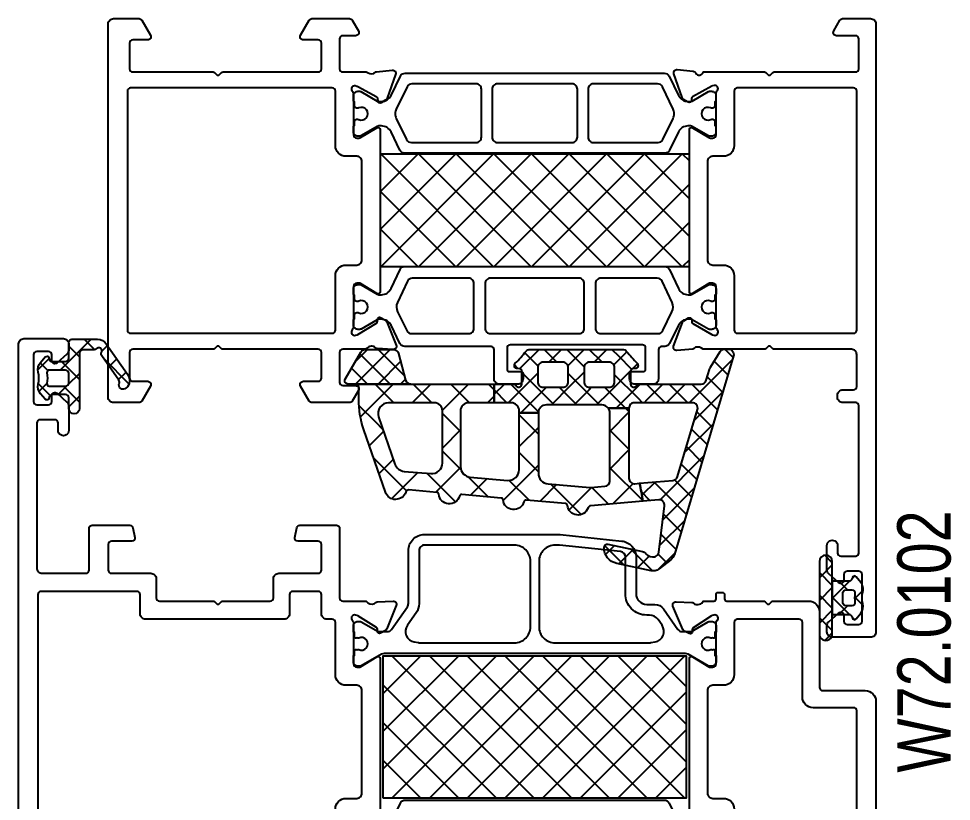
# Model space of a CAD drawing. Header units: millimetres. Extents: x -83618 to -12593, y -3271 to 55593.
# Drawn here: x -24243.6 to -24156.2, y -1790.8 to -1717.4 of the extents above; entities that cross this region are included whole.
import ezdxf
from ezdxf.enums import TextEntityAlignment as Align

# ---------------------------------------------------------------- set-up
doc = ezdxf.new("R2010")
doc.units = ezdxf.units.MM
doc.styles.add('ORGADATA', font='arial.ttf', dxfattribs={"oblique": 1})

# ---------------------------------------------------------------- blocks, each defined once
blk = doc.blocks.new('*U8')
at = {"color": 7, "linetype": 'Continuous'}
for p, q in [((1558.76, 780.030815), (1566.461457, 787.732271)), ((1558.76, 783.566348), (1562.925923, 787.732271)), ((1558.76, 787.101882), (1559.390389, 787.732271)), ((1559.475729, 777.211009), (1569.99699, 787.732271)), ((1559.475729, 787.732271), (1569.99699, 777.211009)), ((1563.011263, 777.211009), (1573.532524, 787.732271)), ((1563.011263, 787.732271), (1573.532524, 777.211009)), ((1566.546797, 777.211009), (1577.068058, 787.732271)), ((1566.546797, 787.732271), (1577.068058, 777.211009)), ((1570.08233, 777.211009), (1580.603592, 787.732271)), ((1570.08233, 787.732271), (1580.603592, 777.211009)), ((1573.617864, 777.211009), (1584.139126, 787.732271)), ((1573.617864, 787.732271), (1584.139126, 777.211009)), ((1577.153398, 777.211009), (1587.67466, 787.732271)), ((1577.153398, 787.732271), (1587.67466, 777.211009)), ((1580.688932, 787.732271), (1587.76, 780.661203)), ((1584.224466, 787.732271), (1587.76, 784.196737)), ((1558.76, 784.912466), (1566.461457, 777.211009)), ((1580.688932, 777.211009), (1587.76, 784.282077)), ((1558.76, 781.376932), (1562.925923, 777.211009)), ((1584.224466, 777.211009), (1587.76, 780.746543)), ((1558.76, 777.841398), (1559.390389, 777.211009)), ((1587.752929, 777.203938), (1587.767071, 777.21808))]:
    blk.add_line(p, q, dxfattribs=at)
blk = doc.blocks.new('ATN-W72-0102', base_point=(1541.26, 764.5))
at = {"color": 1, "linetype": 'Continuous'}
for points in [[(1541.26, 765), (1541.26, 822, -0.414223), (1541.760016, 822.5), (1545.36, 822.5, -0.41423), (1545.86, 821.999971), (1545.86, 821.42517, -0.214809), (1545.691352, 821.050729), (1544.758833, 820.225355, -0.646405), (1544.26, 820.450017), (1544.26, 821, 0.414243), (1543.95997, 821.3), (1542.86, 821.3, 0.414214), (1542.56, 821), (1542.56, 816.6, 0.414214), (1542.86, 816.3), (1543.96, 816.3, 0.414214), (1544.26, 816.6), (1544.26, 817.15, -0.646385), (1544.758833, 817.374645), (1545.691389, 816.549238, -0.21479), (1545.86, 816.174815), (1545.86, 813.9, -1.000038), (1544.86, 813.900038), (1544.86, 814.6, 0.414235), (1544.559978, 814.9), (1543.16, 814.9, 0.414255), (1542.86, 814.599957), (1542.86, 800.8, 0.414226), (1543.160013, 800.5), (1544.36, 800.5, -0.414214), (1544.86, 800), (1544.86, 799.8, -0.414223), (1544.359985, 799.3), (1543.36, 799.3, 0.414252), (1543.06, 798.99996), (1543.06, 796, 0.414236), (1543.560039, 795.5), (1550.794315, 795.5, -0.198912), (1550.935736, 795.441421), (1551.118579, 795.258579, 0.198938), (1551.26002, 795.2, 0.198938), (1551.401449, 795.258606), (1551.584264, 795.441421, -0.198936), (1551.725704, 795.5), (1557.465222, 795.5, 0.266099), (1558.195243, 795.311813, -0.264672), (1558.440097, 795.479579), (1559.930295, 795.604, -0.548647), (1560.236745, 795.201292), (1559.416378, 792.974871, -0.176356), (1559.283818, 792.818177), (1558.837134, 792.562641, -0.577427), (1558.537824, 792.737081), (1558.538511, 792.910238, 0.267949), (1558.439198, 793.083839), (1556.665899, 794.117054, 0.065577), (1556.593625, 794.147322), (1556.438795, 794.189467, 0.688523), (1556.108302, 793.736758, 0.10275), (1556.260016, 793.452776), (1556.26, 789.6, 0.414231), (1556.560018, 789.3), (1556.775923, 789.3, 0.137493), (1556.931844, 789.343702), (1558.456061, 790.27087, -0.585054), (1558.76, 790.099972), (1558.76, 774.9, -0.585031), (1558.456049, 774.729137), (1556.931831, 775.656306, 0.13748), (1556.775923, 775.7), (1556.56, 775.7, 0.414214), (1556.26, 775.4), (1556.26, 771.547214, -0.196497), (1556.1173, 771.231871, 0.688523), (1556.43563, 770.770528), (1556.59155, 770.808534, 0.065579), (1556.664604, 770.836874), (1558.464792, 771.822406, 0.267982), (1558.5687, 771.993321), (1558.572632, 772.166457, -0.57735), (1558.876487, 772.332806), (1559.316226, 772.065429, -0.176351), (1559.444539, 771.905247), (1560.205234, 769.65774, -0.548652), (1559.888113, 769.263376), (1558.401771, 769.427497, -0.264652), (1558.161502, 769.601731, 0.698049), (1557.465222, 769.5), (1551.725685, 769.5, -0.198969), (1551.584233, 769.55861), (1551.401421, 769.741421, 0.414214), (1551.118579, 769.741421), (1550.935736, 769.558579, -0.198942), (1550.794292, 769.5), (1543.16, 769.5, 0.414234), (1542.86, 769.199979), (1542.86, 766.4, 0.414214), (1543.16, 766.1), (1544.96, 766.1, -0.577368), (1545.2198, 765.649986), (1544.642457, 764.65, -0.26796), (1544.382637, 764.5), (1541.76, 764.5, -0.414223), (1541.26, 765)], [(1613.26, 800), (1613.26, 765, -0.414225), (1612.75998, 764.5), (1610.36829, 764.5, -0.267949), (1610.108483, 764.65), (1609.300192, 766.05, -0.57735), (1609.56, 766.5), (1610.96, 766.5, 0.414214), (1611.26, 766.8), (1611.26, 769.2, 0.414241), (1610.959972, 769.5), (1603.425685, 769.5, -0.198912), (1603.284264, 769.558579), (1603.101421, 769.741421, 0.414214), (1602.818579, 769.741421), (1602.635736, 769.558579, -0.198934), (1602.494298, 769.5), (1593.56, 769.5, 0.414225), (1593.26, 769.199988), (1593.26, 766.8, 0.414244), (1593.560031, 766.5), (1594.96, 766.5, -0.577373), (1595.219798, 766.049983), (1594.411517, 764.65, -0.267968), (1594.151688, 764.5), (1590.63735, 764.5, -0.267975), (1590.377528, 764.650025), (1589.800192, 765.65, -0.577365), (1590.060013, 766.1), (1591.26, 766.1, 0.414235), (1591.56, 766.400022), (1591.56, 769.2, 0.414233), (1591.25998, 769.5), (1589.054778, 769.5, 0.19542), (1588.353572, 769.651501, -0.264652), (1588.11217, 769.478838), (1586.624759, 769.324419, -0.548634), (1586.310254, 769.72086), (1587.085605, 771.963368, -0.176356), (1587.21498, 772.1227), (1587.656426, 772.387183, -0.57735), (1587.959189, 772.218855), (1587.961992, 772.045672, 0.267999), (1588.064814, 771.87409), (1589.858536, 770.876827, 0.065554), (1589.931378, 770.848028), (1590.087053, 770.809004, 0.6885), (1590.408369, 771.268264, -0.12726), (1590.26, 771.547214), (1590.26, 775.4, 0.414214), (1589.96, 775.7), (1589.744077, 775.7, 0.137498), (1589.588151, 775.656295), (1588.063939, 774.72913, -0.585045), (1587.76, 774.900023), (1587.76, 790.1, -0.585081), (1588.063976, 790.270848), (1589.588169, 789.343694, 0.13749), (1589.744089, 789.3), (1589.96, 789.3, 0.414214), (1590.26, 789.6), (1590.26, 793.452786, 0.119986), (1590.41515, 793.742207, 0.6885), (1590.075018, 794.187712), (1589.921088, 794.142245, 0.065562), (1589.849499, 794.110435), (1588.098777, 793.039452, 0.267966), (1588.003209, 792.863749), (1588.007609, 792.690613, -0.577385), (1587.712088, 792.509852), (1587.260017, 792.75576, -0.176342), (1587.124151, 792.909576), (1586.256239, 795.117906, -0.548631), (1586.554006, 795.527066), (1588.04654, 795.43462, -0.264661), (1588.294916, 795.272135, 0.425512), (1589.054787, 795.500005), (1591.26, 795.5, 0.414244), (1591.56, 795.800031), (1591.56, 798.6, 0.414235), (1591.259978, 798.9), (1590.06, 798.9, -0.57735), (1589.800192, 799.35), (1590.377543, 800.35, -0.267963), (1590.637365, 800.5), (1594.15171, 800.5, -0.267949), (1594.411517, 800.35), (1595.219808, 798.95, -0.57735), (1594.96, 798.5), (1593.56, 798.5, 0.414214), (1593.26, 798.2), (1593.26, 795.8, 0.414227), (1593.560013, 795.5), (1602.494315, 795.5, -0.198912), (1602.635736, 795.441421), (1602.818579, 795.258579, 0.414242), (1603.101435, 795.258592), (1603.284264, 795.441421, -0.198946), (1603.425711, 795.5), (1610.96, 795.5, 0.414214), (1611.26, 795.8), (1611.26, 798.2, 0.414263), (1610.959949, 798.5), (1609.56, 798.5, -0.577387), (1609.300209, 798.950029), (1610.108483, 800.35, -0.267963), (1610.368306, 800.5), (1612.76, 800.5, -0.414225), (1613.26, 800)], [(1554.259984, 794), (1543.36, 794, 0.414235), (1543.06, 793.699978), (1543.06, 771.3, 0.41425), (1543.360038, 771), (1554.259977, 771, 0.414236), (1554.56, 771.3), (1554.56, 776.4, -0.414221), (1555.560024, 777.4), (1556.559982, 777.4, 0.414224), (1557.06, 777.9), (1557.06, 787.1, 0.414214), (1556.56, 787.6), (1555.56, 787.6, -0.414214), (1554.56, 788.6), (1554.56, 793.7, 0.414229), (1554.259984, 794)], [(1611.159978, 794), (1592.26, 794, 0.414214), (1591.96, 793.7), (1591.96, 788.600034, -0.414223), (1590.96, 787.6), (1589.960015, 787.6, 0.414223), (1589.46, 787.1), (1589.46, 777.900019, 0.414225), (1589.96, 777.4), (1590.96, 777.4, -0.414214), (1591.96, 776.4), (1591.96, 771.300029, 0.414242), (1592.26, 771), (1611.16, 771, 0.414214), (1611.46, 771.3), (1611.46, 793.7, 0.414235), (1611.159978, 794)]]:
    blk.add_lwpolyline(points, format="xyb", close=True, dxfattribs=at)
at = {"color": 4, "linetype": 'Continuous'}
for points in [[(1563.859987, 798.782271, -0.414221), (1564.36, 798.282271), (1564.36, 797.782271, -0.414214), (1564.16, 797.582271), (1563.06, 797.582271, 0.414245), (1562.86, 797.38225), (1562.86, 795.382271, 0.414214), (1563.16, 795.082271), (1575.56, 795.082271, 0.414214), (1575.86, 795.382271), (1575.86, 797.382271, 0.414242), (1575.65998, 797.582271), (1574.56, 797.582271, -0.414245), (1574.36, 797.782293), (1574.36, 798.282271, -0.414214), (1574.86, 798.782271), (1576.56, 798.782271, -0.414227), (1577.06, 798.282249), (1577.06, 795.532271, 0.41425), (1577.360037, 795.232271), (1585.448256, 795.232271, -0.276785), (1585.901734, 794.954553), (1586.735567, 793.242114, 0.286213), (1587.633507, 792.682271), (1587.874167, 792.682271, 0.13168), (1588.024195, 792.72248), (1589.55359, 793.605476, -0.131652), (1589.65359, 793.632271), (1589.86, 793.632271, -0.414229), (1590.26, 793.23225), (1590.26, 792.732271, -0.414277), (1590.159978, 792.632271), (1590.16, 792.257271, -0.414244), (1589.959979, 792.057271), (1589.848194, 792.057271, -0.109552), (1589.763645, 792.076021, 1.569922), (1589.763645, 790.988521, -0.109552), (1589.848194, 791.007271), (1589.96, 791.007271, -0.414214), (1590.16, 790.807271), (1590.16, 790.432271, -0.414214), (1590.26, 790.332271), (1590.26, 789.832271, -0.414225), (1589.859984, 789.432271), (1589.65359, 789.432271, -0.131653), (1589.55359, 789.459066), (1588.024167, 790.342079, 0.131678), (1587.874137, 790.382271), (1587.643969, 790.382271, 0.290282), (1586.739527, 789.808869), (1585.895231, 788.018962, -0.290293), (1585.442984, 787.732271), (1561.076984, 787.732271, -0.290275), (1560.624769, 788.018962), (1559.780463, 789.80889, 0.290275), (1558.876031, 790.382271), (1558.645833, 790.382271, 0.131652), (1558.495833, 790.342079), (1556.96641, 789.459066, -0.131653), (1556.86641, 789.432271), (1556.66, 789.432271, -0.414223), (1556.26, 789.832284), (1556.26, 790.332271, -0.414214), (1556.36, 790.432271), (1556.36, 790.807271, -0.414214), (1556.56, 791.007271), (1556.671806, 791.007271, -0.109583), (1556.756377, 790.988511, 1.569922), (1556.756333, 792.076011, -0.109552), (1556.671782, 792.057271), (1556.56, 792.057271, -0.414214), (1556.36, 792.257271), (1556.36, 792.632271, -0.414214), (1556.26, 792.732271), (1556.26, 793.232271, -0.414241), (1556.660038, 793.632271), (1556.86641, 793.632271, -0.131701), (1556.966443, 793.605457), (1558.495833, 792.722463, 0.131662), (1558.645844, 792.682271), (1558.886512, 792.682271, 0.286208), (1559.784433, 793.242114), (1560.622784, 794.95235, -0.286221), (1561.071769, 795.232271), (1561.36, 795.232271, 0.414242), (1561.66, 795.532301), (1561.66, 798.282271, -0.414214), (1562.16, 798.782271), (1563.859987, 798.782271)], [(1561.259601, 793.75235), (1560.389358, 791.977054, 0.227965), (1560.38284, 791.110265), (1561.322134, 789.118962, 0.290275), (1561.77435, 788.832271), (1567.059965, 788.832271, 0.414234), (1567.56, 789.332271), (1567.56, 793.532271, 0.414214), (1567.06, 794.032271), (1561.708579, 794.032271, 0.286217), (1561.259601, 793.75235)], [(1577.763561, 793.885817, 0.198918), (1577.41, 794.032271), (1569.11, 794.032271, 0.414214), (1568.61, 793.532271), (1568.61, 789.332271, 0.414214), (1569.11, 788.832271), (1577.409979, 788.832271, 0.414226), (1577.91, 789.332271), (1577.91, 793.532251, 0.198918), (1577.763561, 793.885817)], [(1579.106447, 793.885825, 0.098491), (1578.99806, 793.723613, 0.098491), (1578.96, 793.532271), (1578.96, 789.332271, 0.414214), (1579.46, 788.832271), (1584.74563, 788.832271, 0.290286), (1585.197866, 789.118962), (1586.137146, 791.110236, 0.227969), (1586.130649, 791.977041), (1585.260399, 793.75235, 0.286208), (1584.811439, 794.032271), (1579.46, 794.032271, 0.198912), (1579.106447, 793.885825)], [(1585.406259, 769.611009), (1561.116111, 769.611009, -0.286765), (1560.666698, 769.891856), (1559.785109, 771.699381, 0.286756), (1558.886277, 772.261009), (1558.647018, 772.261009, 0.131652), (1558.497018, 772.220817), (1556.967595, 771.337804, -0.131696), (1556.867561, 771.311009), (1556.661185, 771.311009, -0.41426), (1556.261185, 771.711073), (1556.261185, 772.211009, -0.414294), (1556.361212, 772.311009), (1556.361185, 772.686009, -0.414258), (1556.561215, 772.886009), (1556.672991, 772.886009, -0.109577), (1556.757557, 772.867251, 1.569922), (1556.757522, 773.954751, -0.109552), (1556.672972, 773.936009), (1556.561185, 773.936009, -0.414214), (1556.361185, 774.136009), (1556.361185, 774.511009, -0.414214), (1556.261185, 774.611009), (1556.261185, 775.111009, -0.414223), (1556.661198, 775.511009), (1556.867595, 775.511009, -0.131672), (1556.967608, 775.484207), (1558.497018, 774.601202, 0.131662), (1558.647029, 774.561009), (1558.888145, 774.561009, 0.286748), (1559.786944, 775.122648), (1560.61977, 776.830195, -0.286759), (1561.069194, 777.111009), (1585.453202, 777.111009, -0.286754), (1585.902606, 776.83018), (1586.73543, 775.122638, 0.286756), (1587.634261, 774.561009), (1587.875352, 774.561009, 0.131652), (1588.025352, 774.601202), (1589.554774, 775.484215, -0.131652), (1589.654774, 775.511009), (1589.861185, 775.511009, -0.414227), (1590.261185, 775.110991), (1590.261185, 774.611009, -0.414274), (1590.161164, 774.511009), (1590.161185, 774.136009, -0.414214), (1589.961185, 773.936009), (1589.849378, 773.936009, -0.109552), (1589.76483, 773.954759, 1.569922), (1589.76483, 772.867259, -0.109577), (1589.849397, 772.886009), (1589.961185, 772.886009, -0.414273), (1590.161185, 772.685969), (1590.161185, 772.311009, -0.414259), (1590.261185, 772.210994), (1590.261185, 771.711009, -0.41423), (1589.861163, 771.311009), (1589.654774, 771.311009, -0.131691), (1589.554748, 771.33782), (1588.025352, 772.220817, 0.131653), (1587.875352, 772.261009), (1587.636054, 772.261009, 0.286745), (1586.73726, 771.699381), (1585.855656, 769.891824, -0.286754), (1585.406259, 769.611009)], [(1560.176411, 773.409133, 0.113936), (1560.277617, 772.970762), (1561.291566, 770.891858, 0.286766), (1561.74098, 770.611009), (1567.761175, 770.611009, 0.41422), (1568.261185, 771.111009), (1568.261185, 775.610989, 0.414225), (1567.761185, 776.111009), (1561.694037, 776.111009, 0.286745), (1561.24464, 775.830195), (1560.277617, 773.847504, 0.113936), (1560.176411, 773.409133)], [(1569.761185, 770.611009), (1576.761163, 770.611009, 0.414226), (1577.261185, 771.111009), (1577.261185, 775.611009, 0.414235), (1576.761148, 776.111009), (1569.761198, 776.111009, 0.414221), (1569.261185, 775.611009), (1569.261185, 771.111009, 0.414214), (1569.761185, 770.611009)], [(1586.345958, 773.409123, 0.113938), (1586.244752, 773.847504), (1585.277729, 775.830195, 0.286745), (1584.828332, 776.111009), (1578.761185, 776.111009, 0.414214), (1578.261185, 775.611009), (1578.261185, 771.111048, 0.414236), (1578.761185, 770.611009), (1584.781354, 770.611009, 0.286765), (1585.230786, 770.891824), (1586.244744, 772.970744, 0.113938), (1586.345958, 773.409123)]]:
    blk.add_lwpolyline(points, format="xyb", close=True, dxfattribs=at)
at = {"color": 7, "linetype": 'Continuous'}
blk.add_lwpolyline([(1558.76, 777.211009), (1587.76, 777.211009), (1587.76, 787.732271), (1558.76, 787.732271), (1558.76, 777.211009)], close=True, dxfattribs=at)
at = {"color": 7}
blk.add_blockref('*U8', (0, 0), dxfattribs=at)
blk = doc.blocks.new('*U13')
at = {"color": 7, "linetype": 'Continuous'}
for p, q in [((3450.73484, 1821.648558), (3460.673223, 1831.586941)), ((3450.73484, 1825.184092), (3457.137689, 1831.586941)), ((3450.73484, 1828.719626), (3453.602155, 1831.586941)), ((3450.920888, 1818.299072), (3464.208757, 1831.586941)), ((3450.920888, 1831.586941), (3464.208757, 1818.299072)), ((3454.456422, 1818.299072), (3467.744291, 1831.586941)), ((3454.456422, 1831.586941), (3467.744291, 1818.299072)), ((3457.991956, 1818.299072), (3471.279825, 1831.586941)), ((3457.991956, 1831.586941), (3471.279825, 1818.299072)), ((3461.52749, 1818.299072), (3474.815359, 1831.586941)), ((3461.52749, 1831.586941), (3474.815359, 1818.299072)), ((3465.063024, 1818.299072), (3478.350893, 1831.586941)), ((3465.063024, 1831.586941), (3478.350893, 1818.299072)), ((3468.598558, 1831.586941), (3479.205159, 1820.98034)), ((3472.134091, 1831.586941), (3479.205159, 1824.515873)), ((3475.669625, 1831.586941), (3479.205159, 1828.051407)), ((3450.73484, 1828.237455), (3460.673223, 1818.299072)), ((3468.598558, 1818.299072), (3479.205159, 1828.905674)), ((3450.73484, 1824.701922), (3457.137689, 1818.299072)), ((3472.134091, 1818.299072), (3479.205159, 1825.37014)), ((3450.73484, 1821.166388), (3453.602155, 1818.299072)), ((3475.669625, 1818.299072), (3479.205159, 1821.834606)), ((3479.198088, 1818.292001), (3479.21223, 1818.306143))]:
    blk.add_line(p, q, dxfattribs=at)
blk = doc.blocks.new('ATN-W72-0202', base_point=(3432.97, 1788.53))
at = {"color": 1, "linetype": 'Continuous'}
for points in [[(3432.97, 1822.53), (3432.97, 1866.03, -0.414214), (3433.47, 1866.53), (3437.07, 1866.53, -0.414214), (3437.57, 1866.03), (3437.57, 1865.45517, -0.214783), (3437.401389, 1865.080762), (3436.468833, 1864.255355, -0.646385), (3435.97, 1864.48), (3435.97, 1865.03, 0.414269), (3435.669943, 1865.33), (3434.57, 1865.33, 0.414269), (3434.27, 1865.029943), (3434.27, 1860.63, 0.414214), (3434.57, 1860.33), (3435.67, 1860.33, 0.414246), (3435.97, 1860.630034), (3435.97, 1861.18, -0.64643), (3436.468862, 1861.40462), (3437.401389, 1860.579238, -0.214792), (3437.57, 1860.204812), (3437.57, 1857.93, -1.000041), (3436.57, 1857.930041), (3436.57, 1858.63, 0.414214), (3436.27, 1858.93), (3434.87, 1858.93, 0.414214), (3434.57, 1858.63), (3434.57, 1844.83, 0.414214), (3434.87, 1844.53), (3436.07, 1844.53, -0.414226), (3436.57, 1844.029979), (3436.57, 1843.83, -0.414233), (3436.069966, 1843.33), (3435.07, 1843.33, 0.414238), (3434.77, 1843.029975), (3434.77, 1840.03, 0.414222), (3435.270014, 1839.53), (3442.604315, 1839.53, -0.198912), (3442.745736, 1839.471421), (3442.928579, 1839.288579, 0.414294), (3443.21146, 1839.288618), (3443.394264, 1839.471421, -0.198949), (3443.535714, 1839.53), (3449.175222, 1839.53, 0.385731), (3449.914778, 1839.329331, -0.264652), (3450.160742, 1839.49543), (3451.651772, 1839.60974, -0.548668), (3451.955477, 1839.204945), (3451.120032, 1836.984158, -0.176365), (3450.986403, 1836.828362), (3450.538005, 1836.575867, -0.57735), (3450.239884, 1836.752287), (3450.241746, 1836.925482, 0.268018), (3450.14357, 1837.099779), (3448.377364, 1838.144974, 0.065553), (3448.305325, 1838.175724), (3448.150756, 1838.218926, 0.6885), (3447.81719, 1837.768485, -0.174289), (3447.97, 1837.482786), (3447.97, 1833.63, 0.41423), (3448.270017, 1833.33), (3448.485923, 1833.33, 0.06843), (3448.566895, 1833.341134, 0.06843), (3448.641856, 1833.373709), (3450.166061, 1834.30087, -0.585007), (3450.47, 1834.13), (3450.47, 1818.53, -0.585049), (3450.16604, 1818.359143), (3448.641831, 1819.286306, 0.137524), (3448.485871, 1819.33), (3448.27, 1819.33, 0.414284), (3447.97, 1819.029927), (3447.97, 1815.177214, -0.220161), (3447.810446, 1814.880438, 0.688567), (3448.16322, 1814.444851), (3448.315736, 1814.49468, 0.065609), (3448.386433, 1814.528553), (3450.105795, 1815.64909, 0.267949), (3450.196303, 1815.827438), (3450.186958, 1816.000391, -0.57738), (3450.477192, 1816.189522), (3450.936107, 1815.956631, -0.176327), (3451.076304, 1815.806775), (3452.006965, 1813.624128, -0.548664), (3451.72098, 1813.206629), (3450.226443, 1813.256391, -0.264651), (3449.973531, 1813.411705, 0.421506), (3449.175222, 1813.13), (3448.17, 1813.13, 0.414278), (3447.97, 1812.929956), (3447.97, 1812.53, -0.414254), (3447.769973, 1812.33), (3447.37, 1812.33, -0.414242), (3447.17, 1812.53002), (3447.17, 1812.93, 0.414214), (3446.97, 1813.13), (3443.577107, 1813.13, -0.198938), (3443.364954, 1813.217889), (3443.211421, 1813.371421, 0.414274), (3442.928549, 1813.371392), (3442.775025, 1813.217868, -0.198912), (3442.562893, 1813.13), (3439.27, 1813.13, -0.414222), (3438.27, 1814.130029), (3438.27, 1821.23, 0.414232), (3437.969981, 1821.53), (3433.97, 1821.53, -0.414223), (3432.97, 1822.53)], [(3513.37, 1837.53), (3513.37, 1789.03, -0.414233), (3512.869966, 1788.53), (3509.17, 1788.53, -0.414248), (3508.67, 1789.030059), (3508.67, 1789.60483, -0.214804), (3508.838642, 1789.979265), (3509.771167, 1790.804645, -0.646406), (3510.27, 1790.579982), (3510.27, 1790.03, 0.414214), (3510.57, 1789.73), (3511.67, 1789.73, 0.414214), (3511.97, 1790.03), (3511.97, 1794.43, 0.414214), (3511.67, 1794.73), (3510.57, 1794.73, 0.414256), (3510.27, 1794.429957), (3510.27, 1793.88, -0.646401), (3509.771156, 1793.655364), (3508.838611, 1794.480762, -0.214804), (3508.67, 1794.855212), (3508.67, 1797.13, -1.000018), (3509.67, 1797.129982), (3509.67, 1796.43, 0.41423), (3509.970017, 1796.13), (3511.37, 1796.13, 0.414214), (3511.67, 1796.43), (3511.67, 1810.03, 0.414214), (3511.17, 1810.53), (3507.07, 1810.53, 0.414214), (3506.77, 1810.23), (3506.77, 1806.33, -0.414263), (3506.469949, 1806.03), (3502.944942, 1806.03, -0.359071), (3502.650447, 1806.272793), (3502.475512, 1807.172757, -0.471658), (3502.770027, 1807.53), (3504.67, 1807.53, 0.414246), (3504.97, 1807.830033), (3504.97, 1810.23, 0.414244), (3504.669969, 1810.53), (3500.97, 1810.53, -0.414225), (3500.47, 1811.030019), (3500.47, 1812.83, 0.414248), (3500.169965, 1813.13), (3495.135685, 1813.13, -0.198944), (3494.994247, 1813.188596), (3494.811421, 1813.371421, 0.414284), (3494.528545, 1813.371387), (3494.345736, 1813.188579, -0.198912), (3494.204315, 1813.13), (3489.77, 1813.13, 0.41425), (3489.47, 1812.829963), (3489.47, 1811.03, -0.414214), (3488.97, 1810.53), (3485.27, 1810.53, 0.414239), (3484.97, 1810.229974), (3484.97, 1807.83, 0.414214), (3485.27, 1807.53), (3487.17, 1807.53, -0.471685), (3487.464478, 1807.172705), (3487.289546, 1806.272757, -0.359037), (3486.995058, 1806.03), (3483.57, 1806.03, -0.414214), (3483.27, 1806.33), (3483.27, 1812.83, 0.414231), (3482.969982, 1813.13), (3480.764778, 1813.13, 0.367525), (3479.994462, 1813.372174, -0.264651), (3479.744854, 1813.211604), (3478.251645, 1813.130586, -0.548619), (3477.95703, 1813.542014), (3478.841829, 1815.743652, -0.17635), (3478.978885, 1815.89642), (3479.43282, 1816.138856, -0.577416), (3479.726929, 1815.955789), (3479.721205, 1815.782719, 0.267949), (3479.815425, 1815.606303), (3481.557916, 1814.521937, 0.065606), (3481.629312, 1814.489569), (3481.782818, 1814.442947, 0.68856), (3482.126325, 1814.885877), (3482.07, 1814.953607, -0.213422), (3481.97, 1815.177214), (3481.97, 1819.03, 0.414268), (3481.669945, 1819.33), (3481.454077, 1819.33, 0.137513), (3481.298136, 1819.286285), (3479.773939, 1818.35913, -0.585007), (3479.47, 1818.53), (3479.47, 1834.13, -0.585007), (3479.773939, 1834.30087), (3481.298169, 1833.373694, 0.137531), (3481.454137, 1833.33), (3481.67, 1833.33, 0.414246), (3481.97, 1833.630033), (3481.97, 1837.482786, -0.213422), (3482.07, 1837.706393), (3482.125601, 1837.772939, 0.688557), (3481.784149, 1838.217454), (3481.630394, 1838.171559, 0.065557), (3481.558902, 1838.139547), (3479.811252, 1837.063546, 0.267949), (3479.716189, 1836.887583), (3479.721085, 1836.714447, -0.57735), (3479.426102, 1836.53283), (3478.973309, 1836.77745, -0.176338), (3478.837005, 1836.930872), (3477.962763, 1839.136709, -0.548662), (3478.259385, 1839.546719), (3479.752149, 1839.458555, -0.264675), (3480.000998, 1839.296767, 0.199477), (3480.764804, 1839.529992), (3482.97, 1839.53, 0.414248), (3483.27, 1839.830035), (3483.27, 1842.63, 0.414214), (3482.97, 1842.93), (3481.77, 1842.93, -0.577364), (3481.510199, 1843.380011), (3482.087543, 1844.38, -0.267981), (3482.347386, 1844.53), (3485.86171, 1844.53, -0.267963), (3486.121525, 1844.379987), (3486.929808, 1842.98, -0.577377), (3486.669976, 1842.53), (3485.27, 1842.53, 0.414225), (3484.97, 1842.229989), (3484.97, 1839.83, 0.414224), (3485.27001, 1839.53), (3493.504315, 1839.53, -0.198912), (3493.645736, 1839.471421), (3493.828579, 1839.288579, 0.414251), (3494.111439, 1839.288597), (3494.294264, 1839.471421, -0.198958), (3494.435721, 1839.53), (3502.67, 1839.53, 0.414246), (3502.97, 1839.830034), (3502.97, 1842.23, 0.414214), (3502.67, 1842.53), (3501.27, 1842.53, -0.57735), (3501.010192, 1842.98), (3501.818483, 1844.38, -0.267949), (3502.07829, 1844.53), (3506.37, 1844.53, -0.414214), (3513.37, 1837.53)], [(3484.97, 1814.329974), (3484.97, 1812.53, 0.414214), (3485.27, 1812.23), (3487.67, 1812.23, 0.414233), (3487.97, 1812.53002), (3487.97, 1814.33, -0.41423), (3488.470028, 1814.83), (3501.47, 1814.83, -0.41423), (3501.97, 1814.329973), (3501.97, 1812.53, 0.414244), (3502.270031, 1812.23), (3511.27, 1812.23, 0.414246), (3511.57, 1812.530033), (3511.57, 1837.53, 0.414214), (3506.37, 1842.73), (3505.17, 1842.73, 0.414214), (3504.67, 1842.23), (3504.67, 1838.33, -0.414214), (3504.17, 1837.83), (3483.97, 1837.83, 0.414214), (3483.67, 1837.53), (3483.67, 1832.63, -0.414221), (3482.669973, 1831.63), (3481.67, 1831.63, 0.414214), (3481.17, 1831.13), (3481.17, 1821.53, 0.414214), (3481.67, 1821.03), (3482.67, 1821.03, -0.414224), (3483.67, 1820.029964), (3483.67, 1815.13, 0.414214), (3483.97, 1814.83), (3484.47, 1814.83, -0.414229), (3484.97, 1814.329974)], [(3448.623549, 1831.483557, 0.198915), (3448.269989, 1831.63), (3447.27, 1831.63, -0.414214), (3446.27, 1832.63), (3446.27, 1837.53, 0.414246), (3445.969967, 1837.83), (3435.07, 1837.83, 0.414234), (3434.77, 1837.529979), (3434.77, 1823.43, 0.414214), (3435.07, 1823.13), (3438.87, 1823.13, -0.414214), (3439.87, 1822.13), (3439.87, 1815.13, 0.414214), (3440.17, 1814.83), (3445.97, 1814.83, 0.414214), (3446.27, 1815.13), (3446.27, 1820.03, -0.414214), (3447.27, 1821.03), (3448.27, 1821.03, 0.414214), (3448.77, 1821.53), (3448.77, 1831.13, 0.198915), (3448.623549, 1831.483557)]]:
    blk.add_lwpolyline(points, format="xyb", close=True, dxfattribs=at)
at = {"color": 4, "linetype": 'Continuous'}
for points in [[(3452.779172, 1839.286941), (3477.163207, 1839.286941, -0.286745), (3477.612604, 1839.006127), (3478.445435, 1837.29857, 0.286762), (3479.344292, 1836.736941), (3479.585357, 1836.736941, 0.131652), (3479.735357, 1836.777134), (3481.264779, 1837.660146, -0.131696), (3481.364814, 1837.686941), (3481.57119, 1837.686941, -0.414275), (3481.97119, 1837.286857), (3481.97119, 1836.786941, -0.414248), (3481.871178, 1836.686941), (3481.87119, 1836.311941, -0.414254), (3481.671162, 1836.111941), (3481.559383, 1836.111941, -0.109552), (3481.474835, 1836.130691, 1.569922), (3481.474835, 1835.043191, -0.109552), (3481.559383, 1835.061941), (3481.67119, 1835.061941, -0.414289), (3481.87119, 1834.86189), (3481.87119, 1834.486941, -0.414257), (3481.97119, 1834.386926), (3481.97119, 1833.886941, -0.414214), (3481.57119, 1833.486941), (3481.364779, 1833.486941, -0.131669), (3481.264769, 1833.513742), (3479.735357, 1834.396749, 0.13168), (3479.585324, 1834.436941), (3479.346059, 1834.436941, 0.286749), (3478.447259, 1833.875301), (3477.565661, 1832.067756, -0.286745), (3477.116264, 1831.786941), (3452.826116, 1831.786941, -0.286758), (3452.376708, 1832.067777), (3451.495114, 1833.875312, 0.286755), (3450.596285, 1834.436941), (3450.357023, 1834.436941, 0.131652), (3450.207023, 1834.396749), (3448.6776, 1833.513736, -0.131678), (3448.57758, 1833.486941), (3448.37119, 1833.486941, -0.414238), (3447.97119, 1833.886975), (3447.97119, 1834.386941, -0.414244), (3448.0712, 1834.486941), (3448.07119, 1834.861941, -0.41428), (3448.271235, 1835.061941), (3448.382996, 1835.061941, -0.109621), (3448.467593, 1835.043168, 1.569922), (3448.467495, 1836.130668, -0.109552), (3448.382942, 1836.111941), (3448.27119, 1836.111941, -0.414259), (3448.07119, 1836.311972), (3448.07119, 1836.686941, -0.198933), (3448.000473, 1836.716236, -0.198933), (3447.97119, 1836.786957), (3447.97119, 1837.286941, -0.414259), (3448.371251, 1837.686941), (3448.5776, 1837.686941, -0.131652), (3448.6776, 1837.660146), (3450.207023, 1836.777134, 0.131696), (3450.357075, 1836.736941), (3450.59815, 1836.736941, 0.286761), (3451.49697, 1837.298623), (3452.329775, 1839.006127, -0.286745), (3452.779172, 1839.286941)], [(3451.886416, 1835.585065, 0.113936), (3451.987622, 1835.146694), (3453.001581, 1833.067769, 0.286753), (3453.450985, 1832.786941), (3459.47119, 1832.786941, 0.414214), (3459.97119, 1833.286941), (3459.97119, 1837.786927, 0.414222), (3459.47119, 1838.286941), (3453.404077, 1838.286941, 0.286765), (3452.954645, 1838.006127), (3451.987622, 1836.023436, 0.113936), (3451.886416, 1835.585065)], [(3468.97119, 1833.286962), (3468.97119, 1837.786941, 0.414226), (3468.471168, 1838.286941), (3461.47119, 1838.286941, 0.414214), (3460.97119, 1837.786941), (3460.97119, 1833.286941, 0.414232), (3461.471222, 1832.786941), (3468.47119, 1832.786941, 0.414226), (3468.97119, 1833.286962)], [(3470.117636, 1838.140495, 0.098491), (3470.00925, 1837.978283, 0.098491), (3469.97119, 1837.786941), (3469.97119, 1833.286941, 0.414214), (3470.47119, 1832.786941), (3476.491376, 1832.786941, 0.286755), (3476.940791, 1833.067756), (3477.954757, 1835.146694, 0.230868), (3477.954757, 1836.023436), (3476.987743, 1838.00611, 0.286756), (3476.538337, 1838.286941), (3470.47119, 1838.286941, 0.198912), (3470.117636, 1838.140495)], [(3475.32, 1806.899072), (3462.631977, 1806.899072, -0.026186), (3462.579713, 1806.901811), (3456.813207, 1807.507895, -0.185339), (3455.855282, 1807.995982, -0.185339), (3455.47, 1808.999678), (3455.47, 1812.449072, 0.414229), (3454.469947, 1813.449072), (3453.700525, 1813.449072, -0.244698), (3452.881373, 1813.875496), (3451.543721, 1815.78586, 0.244704), (3451.134135, 1815.999072), (3450.276217, 1815.999072), (3448.700384, 1815.089265, -0.131652), (3448.550384, 1815.049072), (3448.37, 1815.049072, -0.414229), (3447.97, 1815.449093), (3447.97, 1816.049072), (3448.07, 1816.049072), (3448.07, 1816.474072, -0.608223), (3448.306541, 1816.59659, -0.272996), (3448.458466, 1816.609072, 1.595433), (3448.458466, 1817.689072, -0.272995), (3448.306541, 1817.701554, -0.608287), (3448.07, 1817.8241), (3448.07, 1818.249072), (3447.97, 1818.249072), (3447.97, 1818.849072, -0.414235), (3448.370028, 1819.249072), (3448.550384, 1819.249072, -0.131652), (3448.700384, 1819.20888), (3450.593205, 1818.11606, 0.131652), (3450.843205, 1818.049072), (3479.096795, 1818.049072, 0.131652), (3479.346795, 1818.11606), (3481.239615, 1819.20888, -0.131693), (3481.389663, 1819.249072), (3481.57, 1819.249072, -0.414238), (3481.97, 1818.849038), (3481.97, 1818.249072), (3481.87, 1818.249072), (3481.87, 1817.824072, -0.608223), (3481.633458, 1817.701554, -0.272995), (3481.481534, 1817.689072, 1.595433), (3481.481534, 1816.609072, -0.272995), (3481.633458, 1816.59659, -0.608289), (3481.87, 1816.474044), (3481.87, 1816.049072), (3481.97, 1816.049072), (3481.97, 1815.449072, -0.414235), (3481.569971, 1815.049072), (3481.389615, 1815.049072, -0.131701), (3481.239565, 1815.089293), (3479.663782, 1815.999072), (3478.805854, 1815.999072, 0.244721), (3478.396254, 1815.785826), (3476.910424, 1813.663841, 0.153915), (3476.82, 1813.377052), (3476.82, 1808.399072, -0.414218), (3475.32, 1806.899072)], [(3455.884198, 1813.863301, -0.198915), (3456.47, 1812.449072), (3456.47, 1808.999678, 0.383864), (3456.917735, 1808.502417), (3462.658181, 1807.899072), (3463.07, 1807.899072, 0.414214), (3464.57, 1809.399072), (3464.57, 1815.549072, 0.414214), (3463.07, 1817.049072), (3454.246696, 1817.049072, 0.043664), (3454.073037, 1817.033878), (3453.676304, 1816.963923, 0.548619), (3453.0308, 1815.405539), (3453.40194, 1814.875496, 0.244709), (3454.22113, 1814.449072), (3454.47, 1814.449072, -0.198915), (3455.884198, 1813.863301)], [(3475.780474, 1817.045266, 0.021824), (3475.693303, 1817.049072), (3466.870027, 1817.049072, 0.414219), (3465.37, 1815.549072), (3465.37, 1809.399072, 0.414214), (3466.87, 1807.899072), (3475.32, 1807.899072, 0.414214), (3475.82, 1808.399072), (3475.82, 1813.377019, -0.15392), (3476.091272, 1814.237417), (3476.909159, 1815.405482, 0.548641), (3476.263695, 1816.963923), (3475.866982, 1817.033875, 0.021824), (3475.780474, 1817.045266)]]:
    blk.add_lwpolyline(points, format="xyb", close=True, dxfattribs=at)
at = {"color": 7, "linetype": 'Continuous'}
blk.add_lwpolyline([(3479.205159, 1831.586941), (3450.73484, 1831.586941), (3450.73484, 1818.299072), (3479.205159, 1818.299072), (3479.205159, 1831.586941)], close=True, dxfattribs=at)
at = {"color": 7}
blk.add_blockref('*U13', (0, 0), dxfattribs=at)
blk = doc.blocks.new('*U14')
at = {"color": 3, "linetype": 'Continuous'}
for p, q in [((4373.093, 2313.737757), (4375.159044, 2311.671714)), ((4370.998242, 2312.05774), (4372.527475, 2313.586973)), ((4371.737075, 2312.972362), (4372.552968, 2312.156469)), ((4373.405849, 2312.344027), (4374.507723, 2313.445901)), ((4374.908179, 2311.725036), (4376.257184, 2313.074042)), ((4375.775692, 2313.176386), (4377.587723, 2311.364355)), ((4376.65764, 2311.353177), (4377.494359, 2312.189896)), ((4370.097301, 2309.035479), (4372.424012, 2311.36219)), ((4370.890799, 2311.697317), (4372.292993, 2310.295124)), ((4370.40365, 2310.063146), (4372.061011, 2308.405785)), ((4369.196361, 2306.013218), (4372.127089, 2308.943946)), ((4369.916501, 2308.428975), (4372.943568, 2305.401908)), ((4368.29542, 2302.990957), (4372.379412, 2307.074949)), ((4369.429352, 2306.794803), (4371.017883, 2305.206273)), ((4372.816545, 2305.390762), (4374.076291, 2306.650508)), ((4373.324894, 2307.141903), (4374.12958, 2306.337217)), ((4368.942203, 2305.160632), (4370.389144, 2303.713691)), ((4368.455054, 2303.526461), (4369.901995, 2302.07952)), ((4367.394479, 2299.968696), (4370.070473, 2302.64469)), ((4367.967905, 2301.892289), (4369.414846, 2300.445349)), ((4366.493539, 2296.946435), (4369.169533, 2299.622429)), ((4367.480756, 2300.258118), (4368.927697, 2298.811177)), ((4383.03699, 2296.519323), (4385.43699, 2298.919323)), ((4383.781485, 2298.806632), (4386.368794, 2296.219323)), ((4365.592598, 2293.924174), (4369.637747, 2297.969323)), ((4366.993607, 2298.623947), (4369.398231, 2296.219323)), ((4369.769551, 2297.969323), (4371.519551, 2296.219323)), ((4370.009068, 2296.219323), (4371.759068, 2297.969323)), ((4371.890872, 2297.969323), (4373.640872, 2296.219323)), ((4373.609187, 2297.698122), (4373.880388, 2297.969323)), ((4374.012192, 2297.969323), (4374.427457, 2297.554058)), ((4375.412939, 2297.380554), (4376.501708, 2298.469323)), ((4375.633512, 2298.469323), (4377.002061, 2297.100774)), ((4377.216692, 2297.062987), (4378.323029, 2298.169323)), ((4378.054833, 2298.169323), (4379.576665, 2296.647491)), ((4379.020445, 2296.745419), (4380.444349, 2298.169323)), ((4380.176153, 2298.169323), (4381.826153, 2296.519323)), ((4380.824197, 2296.427851), (4382.565669, 2298.169323)), ((4382.297473, 2298.169323), (4385.34, 2295.126797)), ((4383.84, 2295.201013), (4386.60831, 2297.969323)), ((4386.740114, 2297.969323), (4387.94, 2296.769437)), ((4366.506458, 2296.989775), (4367.953399, 2295.542835)), ((4372.130388, 2296.219323), (4373.609187, 2297.698122)), ((4374.251708, 2296.219323), (4375.412939, 2297.380554)), ((4374.427457, 2297.554058), (4376.64, 2295.341515)), ((4375.139852, 2294.986146), (4377.216692, 2297.062987)), ((4377.002061, 2297.100774), (4377.583512, 2296.519323)), ((4386.97963, 2296.219323), (4387.94, 2297.179693)), ((4378.794349, 2296.519323), (4379.020445, 2296.745419)), ((4379.49, 2295.093654), (4380.824197, 2296.427851)), ((4379.576665, 2296.647491), (4380.99, 2295.234156)), ((4366.019309, 2295.355604), (4367.303624, 2294.07129)), ((4374.479443, 2294.325738), (4374.947432, 2294.793727)), ((4375.03972, 2294.820474), (4376.219369, 2293.640826)), ((4375.480769, 2293.205743), (4376.702424, 2294.427399)), ((4379.48699, 2292.969323), (4381.019048, 2294.501382)), ((4379.487118, 2294.615717), (4381.133512, 2292.969323)), ((4383.72963, 2292.969323), (4385.552307, 2294.792)), ((4383.819124, 2294.526353), (4385.062742, 2293.282735)), ((4385.686541, 2294.780256), (4386.036705, 2294.430092)), ((4365.53216, 2293.721433), (4366.316541, 2292.937052)), ((4376.219369, 2293.640826), (4376.890872, 2292.969323)), ((4377.365669, 2292.969323), (4378.565669, 2294.169323)), ((4377.812192, 2294.169323), (4379.012192, 2292.969323)), ((4381.60831, 2292.969323), (4382.80831, 2294.169323)), ((4382.054833, 2294.169323), (4383.254833, 2292.969323))]:
    blk.add_line(p, q, dxfattribs=at)
blk = doc.blocks.new('*U15')
at = {"color": 3, "linetype": 'Continuous'}
for p, q in [((4396.259136, 2295.77374), (4396.704719, 2296.219323)), ((4396.707424, 2294.100708), (4398.826039, 2296.219323)), ((4397.697359, 2292.969323), (4400.947359, 2296.219323)), ((4397.697359, 2296.219323), (4400.526316, 2293.390366)), ((4399.81868, 2296.219323), (4401.302773, 2294.73523)), ((4396.346072, 2295.44929), (4398.826039, 2292.969323)), ((4399.81868, 2292.969323), (4400.91781, 2294.068454))]:
    blk.add_line(p, q, dxfattribs=at)
blk = doc.blocks.new('*U16')
at = {"color": 7, "linetype": 'Continuous'}
for p, q in [((4379.774604, 2308.453904), (4382.627934, 2305.600574)), ((4378.819317, 2305.917516), (4380.928022, 2308.026222)), ((4374.007085, 2307.150355), (4377.09, 2304.06744)), ((4374.912933, 2305.546667), (4376.814378, 2307.448112)), ((4377.210134, 2307.48284), (4378.778996, 2305.913978)), ((4382.085244, 2305.64791), (4383.654794, 2307.21746)), ((4383.79, 2303.817132), (4387.100411, 2307.127543)), ((4384.631801, 2307.13224), (4386.515627, 2305.248414)), ((4388.505193, 2306.794382), (4390.403165, 2304.896411)), ((4388.589018, 2305.080616), (4390.158568, 2306.650166)), ((4391.567253, 2307.267857), (4394.248111, 2304.586999)), ((4395.092791, 2304.513321), (4397.547818, 2306.968348)), ((4391.088489, 2304.044553), (4393.410455, 2306.366519)), ((4396.148134, 2306.22251), (4399.251093, 2303.119551)), ((4375.29, 2302.3882), (4377.09, 2304.1882)), ((4383.79, 2304.438508), (4385.59, 2302.638508)), ((4391.04421, 2304.255366), (4392.793397, 2302.506178)), ((4397.396108, 2303.281104), (4398.732408, 2304.617404)), ((4375.29, 2302.331906), (4377.09, 2300.531906)), ((4383.79, 2300.281598), (4385.59, 2302.081598)), ((4391.093397, 2300.513927), (4392.793397, 2302.213927)), ((4398.438804, 2300.788266), (4399.641802, 2301.991264)), ((4375.29, 2298.852666), (4377.09, 2300.652666)), ((4383.79, 2300.902974), (4385.59, 2299.102974)), ((4391.093397, 2300.670644), (4392.793397, 2298.970644)), ((4398.305502, 2300.654964), (4398.438804, 2300.788266)), ((4398.371905, 2300.463204), (4399.011068, 2299.824041)), ((4399.011068, 2299.824041), (4400.621867, 2298.213242)), ((4375.29, 2298.796372), (4375.617049, 2298.469323)), ((4399.755611, 2298.56954), (4400.481871, 2299.295799)), ((4387.94, 2297.36053), (4388.548793, 2297.969323)), ((4390.259184, 2297.969323), (4392.009184, 2296.219323)), ((4390.334327, 2296.219323), (4392.794458, 2298.679454)), ((4393.794718, 2297.969323), (4395.544718, 2296.219323)), ((4393.869861, 2296.219323), (4395.619861, 2297.969323)), ((4397.330252, 2297.969323), (4399.080252, 2296.219323)), ((4397.405395, 2296.219323), (4399.755611, 2298.56954)), ((4387.94, 2296.752974), (4388.473651, 2296.219323)), ((4400.933858, 2296.212252), (4400.934176, 2296.212571))]:
    blk.add_line(p, q, dxfattribs=at)
blk = doc.blocks.new('ATN-FRK-195', base_point=(4365.469129, 2292.937052))
at = {"color": 3, "linetype": 'Continuous'}
for points in [[(4365.489967, 2293.579891), (4371.038179, 2312.19171, -0.155732), (4371.380928, 2312.694109), (4372.475407, 2313.54921, -0.221695), (4373.216623, 2313.720333), (4376.44137, 2313.034892, -0.354153), (4377.629502, 2311.567486), (4377.629502, 2311.517071, -0.477053), (4377.267055, 2311.223642), (4374.025473, 2311.912661, -0.182676), (4373.72797, 2312.10369, 0.182685), (4373.311442, 2312.371136), (4373.101046, 2312.415857, 0.440011), (4372.500817, 2311.987718), (4371.965638, 2307.629031, 0.477056), (4372.505619, 2307.07001), (4374.001119, 2307.201243, 0.0321), (4374.304984, 2305.521375), (4371.175714, 2305.246776, 0.307572), (4370.740259, 2304.891529), (4368.868371, 2298.612162, 0.501883), (4369.347584, 2297.969323), (4374.79, 2297.969323, 0.414214), (4375.29, 2298.469323), (4377.24, 2298.469323, 0.23608), (4377.840033, 2298.169323), (4383.04, 2298.169323, 0.414214), (4383.79, 2298.919323), (4385.59, 2298.919323), (4385.59, 2298.719323, 0.414224), (4386.340027, 2297.969323), (4387.94, 2297.969323), (4387.94, 2296.219323), (4386.098258, 2296.219323, -0.298217), (4385.914955, 2296.339323, 0.812836), (4385.34, 2296.219323), (4385.34, 2294.993841, 0.388879), (4385.522569, 2294.794602), (4385.766147, 2294.773291, -0.635661), (4385.952982, 2294.263154, 0.024857), (4384.957156, 2293.154158, -0.225935), (4384.568993, 2292.969323), (4375.911007, 2292.969323, -0.111569), (4375.696032, 2293.017897, -0.111569), (4375.522826, 2293.15418, 0.024857), (4374.526999, 2294.263174, -0.635697), (4374.713912, 2294.773297), (4374.957431, 2294.794602, 0.38895), (4375.14, 2294.99389), (4375.14, 2296.219323, 0.812836), (4374.565045, 2296.339323, -0.298257), (4374.381713, 2296.219323), (4368.527754, 2296.219323, 0.331721), (4368.048575, 2295.862108), (4367.750804, 2294.863218, -0.065567), (4367.644163, 2294.624841), (4366.752275, 2293.175064, -0.260483), (4366.326409, 2292.937052), (4365.969129, 2292.937052, -0.501867), (4365.489967, 2293.579891)], [(4376.786424, 2294.315792, 0.198929), (4377.14, 2294.169323), (4378.98995, 2294.169323, 0.414243), (4379.49, 2294.669323), (4379.49, 2296.019226, 0.41427), (4378.99, 2296.519323), (4377.140047, 2296.519323, 0.414241), (4376.64, 2296.019323), (4376.64, 2294.669387, 0.198929), (4376.786424, 2294.315792)], [(4381.136447, 2296.372877, 0.198912), (4380.99, 2296.019323), (4380.99, 2294.669356, 0.414233), (4381.49, 2294.169323), (4383.339967, 2294.169323, 0.414233), (4383.84, 2294.669323), (4383.84, 2296.019323, 0.414214), (4383.34, 2296.519323), (4381.49, 2296.519323, 0.198912), (4381.136447, 2296.372877)], [(4399.994552, 2292.969323), (4397.394241, 2292.969323, -0.339479), (4396.911266, 2293.339956), (4396.239042, 2295.848733, 0.339457), (4395.756073, 2296.219323), (4397.756079, 2296.219323), (4400.940929, 2296.219323), (4401.64, 2296.219323, -0.57735), (4401.899808, 2295.769323), (4400.427564, 2293.219323, -0.267949), (4399.994552, 2292.969323)]]:
    blk.add_lwpolyline(points, format="xyb", close=True, dxfattribs=at)
at = {"color": 7, "linetype": 'Continuous'}
for points in [[(4385.143052, 2307.253636, -0.839494), (4387.105377, 2307.082471, 0.364101), (4387.28724, 2306.900619), (4390.971473, 2306.57926, 0.359589), (4391.181226, 2306.723802, -0.82598), (4393.137794, 2306.55314, 0.359589), (4393.319355, 2306.374465), (4395.92226, 2306.147425, 0.34754), (4396.233111, 2306.351957, -0.717087), (4398.12735, 2306.364684), (4400.160081, 2300.494584, -0.083538), (4400.640929, 2297.636364), (4400.640929, 2296.519323, 0.414214), (4400.940929, 2296.219323), (4387.94, 2296.219323), (4387.94, 2297.969323), (4390.343397, 2297.969323, 0.414233), (4391.093397, 2298.719373), (4391.093397, 2303.945599, 0.388954), (4390.180293, 2304.941816), (4386.676895, 2305.247401, 0.439933), (4385.59, 2304.251184), (4385.59, 2298.919323), (4383.79, 2298.919323), (4383.79, 2304.582641, 0.388954), (4382.876895, 2305.578858), (4378.95014, 2305.921371, 0.043661), (4378.862984, 2305.921348), (4377.546292, 2305.805806, 0.388861), (4377.09, 2305.30762), (4377.09, 2298.919323, 0.162278), (4377.24, 2298.469323), (4375.29, 2298.469323), (4375.29, 2305.062015, 0.440088), (4374.746292, 2305.560101), (4374.304984, 2305.521375, -0.0321), (4374.001119, 2307.201243), (4378.875562, 2307.628985, 0.295298), (4379.132688, 2307.829285, -0.801322), (4381.071716, 2307.605281, 0.359119), (4381.253242, 2307.426937), (4384.93245, 2307.106016, 0.364101), (4385.143052, 2307.253636)], [(4398.775903, 2299.296545), (4397.240011, 2303.731877, 0.295809), (4396.381959, 2304.400873), (4393.880293, 2304.619082, 0.439947), (4392.793397, 2303.622815), (4392.793397, 2298.719352, 0.414225), (4393.543397, 2297.969323), (4397.830926, 2297.969323, 0.515596), (4398.775903, 2299.296545)]]:
    blk.add_lwpolyline(points, format="xyb", close=True, dxfattribs=at)
at = {"color": 7}
for name in ['*U14', '*U16', '*U15']:
    blk.add_blockref(name, (0, 0), dxfattribs=at)
blk = doc.blocks.new('*U17')
at = {"color": 3, "linetype": 'Continuous'}
for p, q in [((3703.11, 1995.926039), (3702.11, 1994.926039)), ((3703.616602, 1993.99), (3702.11, 1995.496602)), ((3704.095281, 1994.79), (3703.247386, 1993.942104)), ((3705.969247, 1993.758675), (3704.868395, 1994.859527)), ((3705.909581, 1994.482979), (3705.147533, 1993.720931)), ((3699.835081, 1991.407559), (3697.467016, 1993.775625)), ((3703.157896, 1993.852614), (3702.11, 1992.804719)), ((3698.4493, 1993.38666), (3697.731285, 1992.668645)), ((3703.795281, 1991.69), (3702.11, 1993.375281)), ((3699.322938, 1992.138976), (3698.604922, 1991.420961)), ((3703.59603, 1992.169428), (3701.016602, 1989.59)), ((3703.916602, 1992.49), (3703.59603, 1992.169428)), ((3706.00961, 1992.461688), (3704.947972, 1991.40005)), ((3705.793818, 1991.812784), (3705.076411, 1992.530191)), ((3703.11, 1990.253961), (3702.11, 1991.253961)), ((3700.01038, 1990.705099), (3699.47856, 1990.173278)), ((3701.652641, 1989.59), (3700.66664, 1990.576001))]:
    blk.add_line(p, q, dxfattribs=at)
blk = doc.blocks.new('ATN-FRK-98', base_point=(3697.41, 1989.59))
at = {"color": 3, "linetype": 'Continuous'}
for points in [[(3705.979697, 1992.678085, -0.246803), (3705.761107, 1991.773593), (3705.307948, 1991.257971, -0.599124), (3704.964519, 1991.338298), (3704.91, 1991.541764, 0.339491), (3704.716789, 1991.69), (3703.41, 1991.69, 0.41423), (3703.11, 1991.389983), (3703.11, 1989.89, -0.414223), (3702.80999, 1989.59), (3700.407543, 1989.59, -0.244708), (3699.588369, 1990.016454), (3697.590848, 1992.86921, -0.379813), (3697.743333, 1994.188142, -0.801082), (3698.378256, 1993.733835, 0.25855), (3698.408719, 1993.444616), (3700.023328, 1991.138716, -0.27947), (3700.043791, 1990.828321, 0.881975), (3700.533607, 1990.49, -0.213463), (3700.757261, 1990.59), (3701.81, 1990.59, 0.414214), (3702.11, 1990.89), (3702.11, 1996.09, -1), (3703.11, 1996.09), (3703.11, 1995.09, 0.41425), (3703.410037, 1994.79), (3704.716815, 1994.79, 0.339454), (3704.91, 1994.938236), (3704.964535, 1995.141764, -0.599016), (3705.307948, 1995.222029), (3705.761139, 1994.70637, -0.24679), (3705.979697, 1993.801915, 0.124035), (3705.979697, 1992.678085)], [(3703.197874, 1992.577862, 0.19892), (3703.410017, 1992.49), (3704.956156, 1992.49, 0.464153), (3705.153359, 1992.723333, -0.08392), (3705.153359, 1993.756667, 0.464153), (3704.956156, 1993.99), (3703.41, 1993.99, 0.414214), (3703.11, 1993.69), (3703.11, 1992.79, 0.19892), (3703.197874, 1992.577862)]]:
    blk.add_lwpolyline(points, format="xyb", close=True, dxfattribs=at)
at = {"color": 7}
blk.add_blockref('*U17', (0, 0), dxfattribs=at)
blk = doc.blocks.new('*U18')
at = {"color": 3, "linetype": 'Continuous'}
for p, q in [((3981.640087, 2628.355281), (3982.345477, 2629.060672)), ((3981.640087, 2628.14868), (3982.840087, 2626.94868)), ((3981.640087, 2626.233961), (3982.840087, 2627.433961)), ((3981.640087, 2626.027359), (3982.840087, 2624.827359)), ((3981.640087, 2624.112641), (3982.840087, 2625.312641)), ((3981.640087, 2623.906039), (3982.840087, 2622.706039)), ((3981.640087, 2621.99132), (3982.840087, 2623.19132)), ((3981.640087, 2621.784719), (3982.345477, 2621.079328))]:
    blk.add_line(p, q, dxfattribs=at)
blk = doc.blocks.new('*U19')
at = {"color": 3, "linetype": 'Continuous'}
for p, q in [((3979.521247, 2627.122812), (3979.774686, 2626.869373)), ((3980.013306, 2626.630753), (3981.640087, 2625.003972)), ((3980.208031, 2625.825292), (3981.008031, 2626.625292)), ((3978.744933, 2625.777805), (3979.538769, 2624.98397)), ((3978.744933, 2624.362195), (3979.538769, 2625.15603)), ((3980.013306, 2623.509247), (3981.640087, 2625.136028)), ((3980.208031, 2624.314708), (3981.008031, 2623.514708)), ((3979.521247, 2623.017188), (3979.774686, 2623.270627))]:
    blk.add_line(p, q, dxfattribs=at)
blk = doc.blocks.new('ATN-FRK-101', base_point=(3978.74, 2621.07))
at = {"color": 3, "linetype": 'Continuous'}
for points in [[(3982.840087, 2621.67), (3982.840087, 2628.47, 1.000042), (3981.640087, 2628.469949), (3981.640087, 2621.67, 1), (3982.840087, 2621.67)], [(3981.640087, 2623.314708), (3981.640087, 2626.825292, -0.414196), (3981.440099, 2626.625292), (3980.070285, 2626.625292, -0.339496), (3979.780496, 2626.84769), (3979.745832, 2626.977056, 0.615614), (3979.396194, 2627.049882), (3978.958106, 2626.500423, 0.234056), (3978.770245, 2625.632932, -0.123914), (3978.770245, 2624.507068, 0.115479), (3978.762664, 2624.051295, 0.115479), (3978.95816, 2623.639509), (3979.396268, 2623.090025, 0.615488), (3979.745844, 2623.162987), (3979.780507, 2623.292353, -0.339525), (3980.070362, 2623.514708), (3981.440087, 2623.514708, -0.414196), (3981.640087, 2623.314708)], [(3980.340058, 2624.314708), (3979.808502, 2624.314708, -0.455307), (3979.511364, 2624.656047, 0.069181), (3979.511356, 2625.48401, -0.455278), (3979.808531, 2625.825292), (3980.340087, 2625.825292, -0.414214), (3980.640087, 2625.525292), (3980.640087, 2624.614708, -0.414242), (3980.340058, 2624.314708)]]:
    blk.add_lwpolyline(points, format="xyb", close=True, dxfattribs=at)
at = {"color": 7}
for name in ['*U18', '*U19']:
    blk.add_blockref(name, (0, 0), dxfattribs=at)

msp = doc.modelspace()

# ---------------------------------------------------------------- block references
at = {"color": 7, "xscale": -1, "yscale": -1}
for name, p in [('ATN-W72-0102', (-24163.24643, -1717.41827)), ('ATN-W72-0202', (-24163.24643, -1747.41827)), ('ATN-FRK-98', (-24233.24643, -1747.46829)), ('ATN-FRK-195', (-24176.58556, -1748.39599)), ('ATN-FRK-101', (-24164.44631, -1767.71827))]:
    msp.add_blockref(name, p, dxfattribs=at)

# ---------------------------------------------------------------- texts
at = {"color": 40, "style": 'ORGADATA', "width": 0.772222}
msp.add_text('W72.0102', height=5, rotation=90, dxfattribs=at).set_placement((-24161.24643, -1763.5209), align=Align.TOP_RIGHT)

doc.saveas('drawing.dxf')
